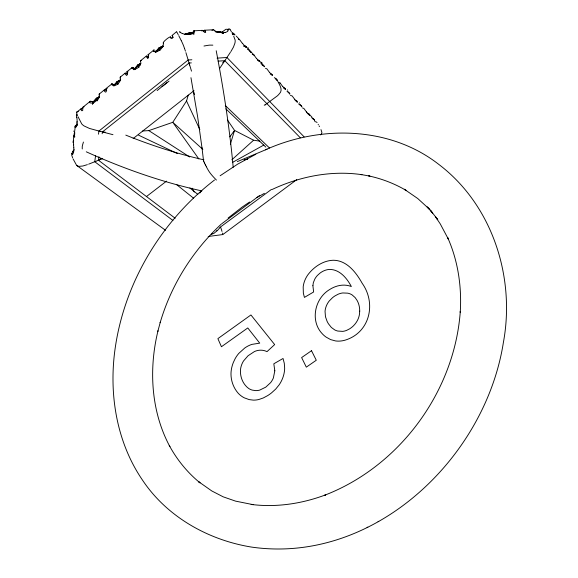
<?xml version="1.0" encoding="UTF-8"?>
<svg xmlns="http://www.w3.org/2000/svg" width="578" height="578" viewBox="0 0 578 578"><rect width="100%" height="100%" fill="white"/><g stroke="black" fill="none" stroke-linecap="round" stroke-linejoin="round"><path stroke-width="0.87" d="M77.004 121.59L76.99 122.42M265.129 104.871L277.332 95.883A14.45 10.151 -45.5 0 0 279.051 94.106C283.784 89.995 279.131 84.395 277.346 80.421M74.259 134.298L75.364 125.845M74.916 133.829L73.991 135.035L73.182 141.899L73.709 140.851M88.644 164.152L94.749 161.739L95.608 155.468M98.498 134.212L98.932 131.033L188.153 60.004L191.867 59.765M175.177 218.246L98.484 160.243L98.961 156.782M102.176 133.735L102.429 131.929L189.064 63.038L191.325 62.894M74.764 136.885L74.389 134.725M73.991 135.035L74.071 135.946M163.213 43.155C162.302 42.143 170.806 35.272 170.51 37.324M77.12 125.679L77.12 123.656M142.679 130.989L148.821 130.606L172.786 122.312L186.542 100.984L188.276 95.11M230.347 144.211L234.552 130.397L227.479 120.051M83.434 142.043L82.589 144.919A28.568 19.211 -29.4 0 0 82.235 146.581L82.249 148.965M216.793 230.376L216.483 231.034M74.186 133.345L74.808 132.405M193.131 31.711L193.341 31.306M92.335 103.816C93.708 100.977 95.883 98.231 98.867 97.053M95.962 99.618L96.714 98.108L99.416 96.844M227.913 30.786L228.064 29.615A4.66 2.529 6.9 0 0 227.992 29.456M74.714 137.044L74.201 136.314M116.388 83.167L117.211 81.599L120.051 80.219L118.83 81.202M133.98 69.779L137.94 64.895L140.794 63.522M137.037 66.535L137.94 64.895L140.743 63.551L138.893 65.047L137.94 64.895L134.479 68.833L134.79 69.367L136.083 67.583L140.519 63.826L137.535 65.682L138.966 67.489M158.249 49.144L158.907 48.01L162.562 46.218L162.888 46.746L159.752 48.444L155.778 52.468L155.46 51.941L158.907 48.01L163.018 46.045M92.466 104.047L94.756 100.861L99.286 97.48M230.868 51.587L233.44 47.136L234.892 43.234A5.982 3.323 -72.8 0 0 235.116 40.012L233.707 36.212M230.391 52.309L226.93 57.497L217.068 58.132M226.309 58.429L226.619 57.966M219.481 68.681L225.897 59.057M92.531 103.997L93.376 102.754L93.217 102.06L96.714 98.108L97.776 98.159L98.983 97.183M146.855 56.138L146.263 56.167L146.53 56.998A14.681 9.27 -27.4 0 0 146.754 57.323L147.628 58.118A0.759 0.477 -48.1 0 0 148.011 58.024M153.466 50.387L148.069 54.672L148.235 55.633M216.273 231.381L214.221 233.144A7.68 5.585 -27.9 0 1 213.614 233.454L213.203 233.642A12.651 9.226 -27.9 0 1 212.783 233.815M72.683 151.472L71.918 153.64M229.82 136.841L234.552 130.397L253.605 140.208L259.724 141.148M300.322 137.795L224.791 60.69L223.57 62.041A7.543 4.176 -73.3 0 1 222.674 62.792M199.75 193.088L201.375 190.964M127.507 73.948A32.628 6.95 51.7 0 0 126.69 73.493L126.625 73.457A16.892 3.569 51.5 0 0 125.794 73.095L125.123 73.204L125.347 74.071A14.537 9.226 -28.5 0 0 125.542 74.418L126.409 75.212A0.751 0.47 -49 0 0 126.784 75.118M132.239 67.525L126.929 71.715L127.03 72.72M220.196 227.356L217.169 230.839M104.994 89.879L104.228 90.045L104.416 90.948A14.392 9.169 -29.5 0 0 104.575 91.31L105.434 92.104A0.737 0.462 -50 0 0 106.287 91.411L106.193 89.995M111.894 83.933L106.027 88.557L106.07 89.604M119.704 80.595L114.43 84.836L117.211 81.599L120.679 79.945L116.734 82.43L118.172 84.222M146.321 56.08L140.555 60.741L140.541 61.535M193.854 32.606L193.312 33.134M114.039 86.071L113.736 85.537L117.211 81.599L118.215 81.693M201.592 30.894L202.524 30.331L203.275 31.002M155.46 51.941L158.567 48.74L162.562 46.218M320.631 134.927L321.036 134.472A5.188 3.8 -10.8 0 0 321.881 132.311L320.963 129.595M113.736 85.537L114.43 84.836M104.322 89.937L99.192 94.077L99.12 94.915M74.237 149.745L73.247 150.764A8.569 5.802 -30 0 0 72.655 151.465M221.374 224.018C192.691 250.679 171.153 285.041 160.164 322.654L160.272 322.264L157.873 331.266L157.989 330.833C148.625 369.169 150.945 411.399 169.853 446.57L169.282 445.501C177.02 459.77 187.438 472.58 200.024 482.854L198.442 481.561L211.808 490.96L223.151 496.813L235.578 501.133L253.128 504.652L251.141 504.428C276.306 507.65 302.048 503.72 325.703 494.826L324.822 495.165C399.781 466.2 454.554 391.523 460.29 311.455L460.247 312.366C461.851 286.926 458.101 260.96 447.668 237.601L448.492 239.393L440.277 223.932L435.429 216.692L437.756 219.691L430.343 210.11L432.691 213.138L427.156 206.902L429.844 209.597L417.742 198.521L404.311 189.259L406.016 190.343C394.463 183.566 381.82 178.725 368.735 175.907L369.934 176.124L360.773 174.477L361.944 174.686C331.382 170.199 299.917 176.406 272.137 189.476M211.924 30.338L213.47 29.861M188.594 33.784L189.627 32.816C200.566 33.43 186.434 33.105 185.48 34.535L186.456 33.697L189.627 32.816L193.579 33.105M231.836 159.803L253.605 140.208M221.901 32.173L225.651 29.435A9.4 5.303 -64.9 0 1 226.157 29.232L228.007 29.456M76.896 112.045L81.614 108.368A9.616 3.959 37.8 0 1 82.387 108.238L82.733 108.202A28.676 11.943 38.3 0 1 82.914 108.202M172.36 35.973L172.121 35.41L176.521 31.732M90.182 101.482L89.677 102.414M81.101 109.697A12.268 7.752 -37.9 0 0 81.223 110.001L81.838 110.788L82.524 110.564A0.737 0.455 -51.5 0 0 82.755 110.232L82.726 107.385L89.8 101.641M228.1 218.043L242.211 207.04L249.559 202.033M120.116 78.001L120.195 77.141L125.202 73.103M92.437 102.537L93.354 102.096M113.237 85.782L114.299 85.017M133.388 69.562L134.696 68.507L134.92 68.876M147.614 58.103L148.654 57.265A32.83 5.708 53.1 0 0 147.665 56.586L147.607 56.55A16.921 2.919 52.9 0 0 146.848 56.124M155.128 52.049L155.93 51.724M157.144 90.558L166.883 82.719M161.992 86.606L169.043 81.115M133.121 138.59L193.984 90.695M76.939 112.009L78.319 111.496M146.472 196.542L166.565 181.109M214.532 180.011C163.148 219.611 126.705 278.704 116.005 342.833L115.925 343.368C108.144 390.013 115.427 440.414 142.398 479.971C166.941 516.934 208.448 540.163 251.741 547.113C373.431 564.518 484.92 458.744 503.315 342.92L503.438 342.169C515.432 276.949 492.268 204.771 438.55 164.217C389.716 126.228 320.472 124.971 265.483 149.789M132.059 67.583L132.059 68.161M221.981 223.578L259.414 195.66M220.001 227.335L271.458 189.403M296.767 179.628L222.826 234.56L208.181 236.496M111.713 83.983L111.698 84.532A2.543 0.701 27.3 0 0 111.865 84.699M76.693 114.408L76.354 115.578M220.131 175.755L237.594 164.174L255.823 154.254M75.884 125.397L76.751 124.906M97.689 100.861L96.172 98.997L99.113 97.176M99.235 94.033L99.452 93.968A9.197 1.915 52.6 0 1 99.488 93.766M153.358 50.416L153.343 50.886M256.697 197.633L264.413 193.334M232.609 162.346L263.785 145.078M367.095 527.519L367.803 527.143M378.091 521.674L378.735 521.334M106.027 88.557L106.684 88.506A16.733 4.118 50.1 0 1 107.233 88.665M96.526 161.038L100.297 159.203A7.203 5.108 -20.8 0 0 101.439 158.336M98.426 160.222L102.487 158.675M227.949 29.196L228.845 28.914A3.663 2.016 -72.6 0 1 230.008 29.319M126.929 71.715L127.514 71.723A16.892 3.519 51.5 0 1 128.027 71.918M237.312 161.638L267.079 149.182M81.614 108.368L80.92 108.924L81.036 109.733M96.107 161.204L95.298 161.522M205.349 30.887L204.655 30.215L203.709 30.779A16.979 5.961 86.2 0 0 203.16 31.588M87.394 164.636L82.827 166.016L79.208 166.334A5.672 4.017 -21.5 0 1 76.657 165.438L73.081 158.907M148.069 54.672L148.589 54.737A16.69 2.825 52.9 0 1 148.842 54.852M184.758 34.275L191.022 32.859L191.217 33.43M189.627 32.816L184.678 34.384M75.602 127.398L75.956 127.182A7.933 1.9 86.1 0 0 76.195 126.777M224.835 32.455L225.218 32.368M244.068 159.853L247.565 159.131M244.566 159.745L247.666 159.109M163.386 46.363L161.674 46.695L159.795 48.205L158.907 48.01L158.567 48.74L159.998 50.568M203.983 46.03L207.74 45.366A29.261 19.356 -25.1 0 1 209.792 45.113L212.849 45.156M72.647 154.405L71.983 153.799A4.508 1.134 89.9 0 1 71.918 153.683M215.681 32.007L219.886 32.072L223.166 33.293L220.659 31.826L215.168 31.429L220.659 31.826L220.861 32.39M84.099 106.836L83.926 106.858A8.829 3.613 38 0 0 83.131 107.067M218.166 61.123L224.791 60.69M202.322 30.345L193.796 30.829L194.208 30.909M221.88 32.072L222.79 31.992M204.453 30.229L212.711 29.818M233.447 34.015C235.853 34.521 235.123 36.313 233.779 33.51M270.201 73.97L272.079 74.439A2.312 1.25 -13.9 0 1 272.173 74.569M243.93 45.929L245.845 46.356L249.429 50.264M232.349 32.729L233.729 33.445M295.091 100.572L296.926 101.049A2.247 1.264 -14.1 0 1 297.034 101.193M257.477 60.148L259.06 60.517L262.795 64.577M290.452 95.399L292.172 95.955A2.269 1.647 -80.6 0 1 292.324 96.121L294.737 99.416M283.451 87.914L285.106 88.391A2.283 1.257 -14.2 0 1 285.2 88.521M247.492 49.397L249.284 50.048M238.317 39.196L239.668 39.73L236.279 36.118M252.268 54.368L253.843 54.91A2.428 1.698 -79.3 0 1 254.009 55.083M260.859 63.688L262.658 64.368M261.935 64.837L263.843 65.69M307.221 113.505L309.057 114.047L311.997 117.211M298.465 103.896L300.365 104.806M302.504 107.942L303.797 108.418A2.204 1.604 -84.5 0 1 304.035 108.65L306.557 112.06M265.475 68.291L266.848 68.84A2.391 1.712 -79.4 0 1 267.022 69.013L269.543 72.467M186.484 34.557L185.567 34.456M91.114 101.446L91.945 101.569M314.707 121.575L315.617 121.748A3.172 2.312 -10.9 0 1 317.062 122.558M274.304 77.625L276.017 78.818M275.395 78.796L277.05 79.923M249.046 50.604L250.137 50.965L253.843 54.91M312.301 118.649L313.861 119.205L314.707 120.455M278.928 82.495L280.099 83.03M286.934 91.136L288.415 92.01M287.931 92.205L289.383 93.044M299.852 104.958L301.304 105.81M201.874 190.913C162.057 182.186 123.374 168.646 86.281 151.804M218.694 32.317L218.556 32.289A8.099 4.335 13.1 0 1 217.393 31.935L215.912 31.393M311.672 117.688L313.233 118.541M203.824 159.831C177.193 153.755 151.111 145.353 125.794 135.115M100.377 131.408L104.112 132.116A7.456 3.519 32.7 0 0 105.095 132.08M100.211 131.365L99.445 131.163M98.932 131.033L89.511 128.453L84.178 125.99A5.961 2.825 32.2 0 1 81.686 123.858L78.03 116.72M102.429 131.929L112.963 134.688M133.222 67.763L133.605 67.929M112.717 84.135L113.266 84.388M182.345 33.589L180.871 32.758A4.675 2.326 13.9 0 1 180.235 32.173L179.664 31.689M138.554 135.151L177.367 153.589M223.05 32.96L223.621 33.314M148.821 130.606L189.678 156.985M314.663 120.448L313.283 118.613M76.917 165.59L165.546 230.319M94.749 161.739L172.909 220.449M176.933 184.873L193.666 198.268M189.88 187.958L197.857 194.41M202.842 149.391L172.786 122.312L198.839 158.936M225.861 108.859L265.793 147.065M225.29 105.536L269.507 148.011M216.425 180.076L215.168 178.79A37.006 7.456 52.8 0 1 214.395 177.981L212.892 176.362A15.368 3.15 52.8 0 1 212.205 175.582L210.919 174.043A7.16 1.481 52.8 0 1 209.568 172.237L209.467 172.092A8.424 1.741 52.9 0 1 208.528 170.655L208.456 170.532A13.554 2.789 52.9 0 1 207.719 169.282L207.654 169.173A21.986 4.494 52.9 0 1 207.025 168.025L206.397 166.84M226.93 57.497L304.129 136.863M289.889 94.062L289.592 93.369M250.852 52.28L249.682 50.633M289.78 93.947L288.66 92.364M264.211 66.578L263.041 64.938M301.716 106.713L300.611 105.16M76.896 124.472L77.25 124.899M277.129 80.393L276.176 79.056M242.478 43.509L239.754 39.839M256.553 58.566L254.002 55.098M282.736 86.577L280.251 83.21A2.334 1.691 -79.8 0 0 280.106 83.015M203.514 31.342L204.59 32.368A0.744 0.412 12.4 0 0 205.66 32.317L205.515 31.241M170.286 36.768L171.933 38.415A0.759 0.477 -47.2 0 0 172.273 38.285L172.771 37.548L172.598 36.371M229.979 29.384L231.417 31.739M176.76 31.927L178.219 34.658M301.514 106.135L301.947 106.916M264.052 66.022L264.464 66.795M250.722 51.745L251.127 52.519M318.124 124.292L318.384 124.725M172.15 35.388L172.468 36.053M192.055 188.19L194.316 192.026M93.217 102.06L93.52 102.588M319.049 125.874L319.461 126.625M231.951 32.715L232.746 34.246M178.739 35.655L181.181 40.467M206.346 166.739L205.811 165.691M232.761 34.275L233.028 34.81M205.761 165.597L205.255 164.578M181.297 40.698L182.438 43.097A6.134 0.564 68.6 0 1 183.746 46.276L184.541 48.473M205.212 164.484L204.728 163.487M204.691 163.401L204.244 162.44M186.542 100.984L199.844 129.588M77.582 115.643L76.628 113.093A3.663 1.72 32 0 1 76.91 112.06M72.662 157.866L71.751 155.236A3.468 2.442 -21.5 0 1 72.091 153.669M184.577 48.566L184.75 49.072M216.627 31.465L216.822 32.036M184.953 49.65L185.451 51.16M186.456 33.697L186.651 34.268M220.666 227.248L222.01 231.41M148.373 56.023L148.495 57.424A0.759 0.477 -48.1 0 1 148.264 57.829M185.921 52.62L188.153 60.004M188.291 60.452L188.666 61.716M188.869 62.388L191.506 71.152M127.16 73.11L127.268 74.519A0.737 0.47 -49.6 0 1 126.914 75.039M193.767 91.945L194.533 94.525M222.516 233.057L222.783 234.076M189.042 63.009L189.396 64.339A7.651 0.701 68.5 0 1 189.526 64.996M216.215 50.741C223.563 89.315 229.639 128.172 233.194 167.288M190.957 77.69L197.575 116.323L202.112 148.654M76.744 117.645L76.578 116.619A4.566 0.78 84.1 0 0 76.383 115.665M202.004 147.795L203.499 160.532A10.267 2.102 52.8 0 0 203.796 161.385M73.558 144.955L73.702 146.494A7.817 1.748 84.3 0 1 73.803 147.665L73.774 147.802M265.129 104.9A6.828 4.819 -46 0 1 264.225 105.167M285.474 89.511A4.862 0.441 53.2 0 1 282.729 86.404M284.513 87.834A5.867 0.629 51.8 0 1 285.387 89.402M297.309 102.198A4.682 0.419 53.3 0 1 294.729 99.243M296.341 100.5A5.751 0.614 51.9 0 1 297.222 102.06M306.839 112.392A5.708 0.506 53.3 0 1 306.542 112.009M309.476 115.174A5.867 0.578 53.5 0 1 306.788 112.233M308.724 113.729A5.332 0.556 52.2 0 1 309.505 115.21M73.334 152.57A7.109 1.676 86.3 0 1 72.64 154.34M73.832 147.86A9.385 2.363 83.7 0 1 73.507 152.693M73.247 142.282A5.946 1.069 84.4 0 1 73.681 144.854M73.262 142.643A2.695 1.813 45 0 1 73.225 141.921M76.556 124.653A22.289 15.7 37.2 0 1 76.982 124.472M75.263 125.802A6.734 3.916 12.9 0 1 75.754 125.325M75.032 126.929A2.673 1.199 -16.6 0 1 74.909 126.553M75.602 127.355A6.069 1.474 -89.2 0 1 74.996 127.102M76.643 125.101A9.306 2.283 85 0 1 76.217 126.618M76.787 124.617A9.833 2.514 84 0 1 76.679 125.231M77.019 122.471A9.718 2.514 83.9 0 1 76.816 124.696M76.852 117.551A6.9 1.698 84.3 0 1 77.12 121.77M91.873 101.417A33.546 14.248 55.8 0 1 93.159 101.728M90.06 101.323A12.376 4.805 50.2 0 1 90.941 101.172M97.639 99.402A6.459 3.902 -43.5 0 1 89.612 102.617M98.043 98.99A6.423 4.024 -51.4 0 1 97.761 99.452M99.25 94.835A6.185 3.815 -51.6 0 1 98.246 99.055M113.36 84.561A33.524 7.94 54.2 0 1 114.372 85.147M111.807 83.803A12.131 2.897 54.6 0 1 112.573 83.897M114.719 85.428A6.307 3.815 -41.2 0 1 111.829 84.677M117.255 84.301A5.188 3.273 -49 0 1 114.675 85.515M119.386 81.823A5.202 3.367 -50.5 0 1 117.558 84.2M120.195 77.936A6.206 3.844 -50.9 0 1 119.624 81.852M120.347 77.011A9.183 1.683 53 0 1 120.52 77.004M133.706 68.103A32.693 7.868 52.7 0 1 134.804 68.703M132.145 67.388A12.543 3.063 53.3 0 1 133.041 67.503M132.095 68.175A2.493 0.715 26.1 0 0 132.203 68.298A6.25 3.786 -40.4 0 0 135.1 69.02M135.057 69.114A5.224 3.302 -48.1 0 0 137.441 68.052L137.73 67.915A5.224 3.396 -49.6 0 0 139.804 65.372M140.627 61.47A6.351 3.945 -50 0 1 140.071 65.401M140.729 60.538A8.988 1.734 52.7 0 1 141.003 60.473M141.068 60.574A14.356 2.594 49.5 0 1 141.205 60.618M154.817 50.792A33.271 8.894 62.3 0 1 155.771 51.406M153.322 50.127A14.298 3.699 61.4 0 1 154.369 49.961M153.596 51.102A2.522 0.636 25 0 1 153.408 50.907M156.819 51.5A6.3 3.793 -40.5 0 1 153.524 51.074M157.223 51.55A6.56 4.154 -47.2 0 1 156.775 51.68M163.401 43.155A6.604 4.219 -47.7 0 1 157.23 51.478M163.328 42.671A9.45 0.441 58.3 0 0 163.437 42.931A14.262 0.455 55.1 0 1 163.393 42.729M179.931 32.346A9.566 0.47 64.1 0 1 179.809 31.978M185.56 34.319A7.261 3.865 12.3 0 1 182.431 33.495M189.143 34.507A9.898 5.643 12.2 0 1 186.477 34.528M189.866 34.449A10.043 5.758 12.3 0 1 189.165 34.543M192.264 33.827A9.515 5.44 12.2 0 1 189.902 34.499M193.348 33.148A7.991 4.436 10.7 0 1 192.387 33.741M194.295 31.27A6.213 3.352 7.8 0 1 193.919 32.628M194.222 30.88A2.774 0.816 -64.4 0 1 194.389 31.154M193.601 31.183A7.225 1.936 87.2 0 1 193.803 30.945M193.789 34.658A24.71 8.504 68.2 0 1 193.984 33.033M213.427 29.753A2.811 1.04 60.8 0 1 213.968 30.056M216.013 31.32A6.148 2.897 15.2 0 1 214.127 30.186M224.726 32.339A9.71 5.332 13 0 1 218.722 32.187M228.021 30.822A7.088 4.003 13 0 1 225.283 32.44M221.793 32.303A9.992 4.386 -81.8 0 1 221.873 32.801M245.715 46.97A6.503 0.629 52.8 0 1 242.464 43.263M246.069 47.36A6.315 0.708 52.3 0 1 245.925 47.273M245.419 45.937A6.134 0.672 51.6 0 1 246.149 47.447M245.823 46.363A2.363 1.17 -10.7 0 1 245.99 46.536M243.663 46.153A8.619 5.975 -40.7 0 1 243.865 46.139M256.567 58.421A4.978 0.47 53 0 0 259.493 61.702A6.098 0.672 51.6 0 0 258.568 60.047M259.161 60.618A2.355 1.257 -14.5 0 1 259.269 60.748M269.55 72.301A5.007 0.462 53.1 0 0 272.419 75.53A5.968 0.65 51.7 0 0 271.494 73.89M261.711 62.243A13.951 1.496 61.7 0 1 261.935 62.525M262.78 65.068A14.132 2.89 43.1 0 1 263.012 65.386M248.265 47.83A14.161 1.431 61.7 0 1 248.489 48.097M249.436 50.777A14.472 2.933 42.9 0 1 249.66 51.095M204.113 31.414A14.674 5.917 26 0 1 203.853 31.082M205.139 30.937A14.652 8.634 -1.8 0 1 205.334 31.277M148.438 55.401A14.573 8.013 -60.7 0 1 148.604 55.77M127.254 72.46A14.529 7.897 -61.6 0 1 127.413 72.835M106.692 90.529A32.462 8.15 50.3 0 0 105.955 90.197L105.89 90.168A16.502 4.104 50.1 0 0 104.986 89.872M106.309 89.33A14.479 7.774 -62.4 0 1 106.46 89.706M73.991 136.892A14.313 5.318 -81.3 0 1 73.832 136.553M73.681 131.076A14.212 1.228 78.1 0 1 73.789 131.322M299.462 102.768A13.121 1.582 61.5 0 1 299.707 103.079M300.314 105.247A13.215 2.745 43.7 0 1 300.538 105.55M287.454 89.879A13.352 1.546 61.5 0 1 287.692 90.182M288.371 92.458A13.569 2.818 43.5 0 1 288.595 92.769M275.785 78.261A10.173 1.091 61.2 0 1 275.901 78.427M276.595 79.569A5.737 0.672 50.3 0 1 276.826 79.923M276.804 79.778A10.274 2.37 41.4 0 1 276.891 79.923M171.03 38.466A28.329 0.397 63.9 0 1 170.532 37.368M172.584 35.93A12.615 7.088 -58.5 0 1 172.728 36.241M173.125 37.657A29.384 0.513 63.8 0 1 172.432 36.118M212.415 233.96A23.655 17.383 -28 0 1 211.353 234.328M204.207 162.36A19.074 3.894 52.9 0 1 203.824 161.464M203.507 160.54A5.303 1.091 52.8 0 1 203.427 159.954A3.815 0.78 52.7 0 1 203.745 159.803M312.9 285.669L313.623 291.977L304.425 297.41L303.356 293.176L303.183 286.905A22.853 18.38 -50.2 0 1 304.707 280.727A22.925 18.445 -50.2 0 1 307.821 274.89C313.76 266.92 322.994 260.642 333.145 260.259C346.858 260.201 356.135 272.52 362.218 283.343C376.408 303.305 369.942 332.155 345.752 339.958A26.942 22.21 -51 0 1 340.529 341.027A26.147 21.559 -51 0 1 335.428 340.912L330.609 339.597L326.1 337.104A35.048 28.857 -50.3 0 1 322.228 333.701C309.873 320.776 314.829 298.169 329.778 289.462A26.884 22.065 -50.8 0 1 335.24 286.731C340.355 284.752 346.193 284.484 351.345 286.529C346.923 278.22 339.654 269.254 329.337 269.42A16.928 13.648 -50 0 0 321.52 272.072A18.691 15.079 -50.1 0 0 319.8 273.286L317.481 275.388A14.385 11.574 -50 0 0 314.815 279.066L313.355 282.62L312.9 285.669M359.718 311.101L359.437 314.41A17.947 14.797 -50.9 0 1 357.37 320.566A18.286 15.071 -50.9 0 1 349.762 328.766L346.619 330.378A15.743 12.991 -51 0 1 342.646 331.367L337.812 331.05A18.388 15.158 -50.8 0 1 334.734 329.915L331.353 327.451L328.47 323.825A36.385 30.02 -49.3 0 1 327.018 321.151L325.465 316.715L325.053 311.463A17.34 14.24 -50.7 0 1 325.436 308.862A17.831 14.645 -50.7 0 1 326.202 306.311L326.534 305.495A16.213 13.301 -50.8 0 1 329.25 300.972L332.516 297.699A22.845 18.814 -50.8 0 1 334.857 295.979L338.014 294.274A17.477 14.356 -50.7 0 1 342.826 292.959L347.732 293.162A18.012 14.797 -50.7 0 1 352.132 294.925L355.167 297.619L357.182 300.582A26.183 21.502 -51.3 0 1 359.711 310.415L359.718 311.101M274.81 370.816L273.387 377.911A15.938 12.81 -58.3 0 1 270.598 382.665L265.772 387.137L259.797 390.071A17.391 13.959 -58.4 0 1 255.621 390.612L252.348 390.128A19.89 15.96 -58.2 0 1 248.583 388.402C242.803 384.168 239.877 376.531 240.527 369.486A17.463 13.959 -58.1 0 1 241.561 365.036A16.495 13.178 -58.1 0 1 243.591 360.889L248.07 355.752L254.436 351.561A17.282 13.829 -57.9 0 1 259.276 350.254A20.165 16.141 -58.1 0 1 267 351.648L274.658 344.582L250.931 314.959L217.884 338.636L221.432 346.742L247.774 327.95L259.724 343.137L251.871 344.394A26.292 20.996 -58.1 0 0 244.747 348.014L238.83 353.375A25.071 20.006 -58.1 0 0 235.101 358.75L233.382 362.384A30.114 24.095 -58.1 0 0 232.067 366.308L231.735 367.63A27.318 21.827 -58.1 0 0 230.99 374.19C231.041 381.018 233.541 387.845 238.013 393.011A32.505 26.061 -58 0 0 244.306 397.837L249.132 399.593L253.265 400.12A26.725 21.444 -58.4 0 0 258.922 399.477L263.272 397.967L267.715 395.583A40.381 32.216 -57.7 0 0 271.573 392.838L275.742 389.037L279.131 384.861A25.923 20.837 -58.2 0 0 282.758 377.889A27.021 21.711 -58.2 0 0 283.567 375.433A25.75 20.7 -58.1 0 0 284.658 368.107L284.282 363.273L283.039 358.483L273.82 363.786L274.81 370.816M311.513 350.702L301.629 357.58L306.318 367.146L316.274 360.246L311.513 350.702"/></g></svg>
